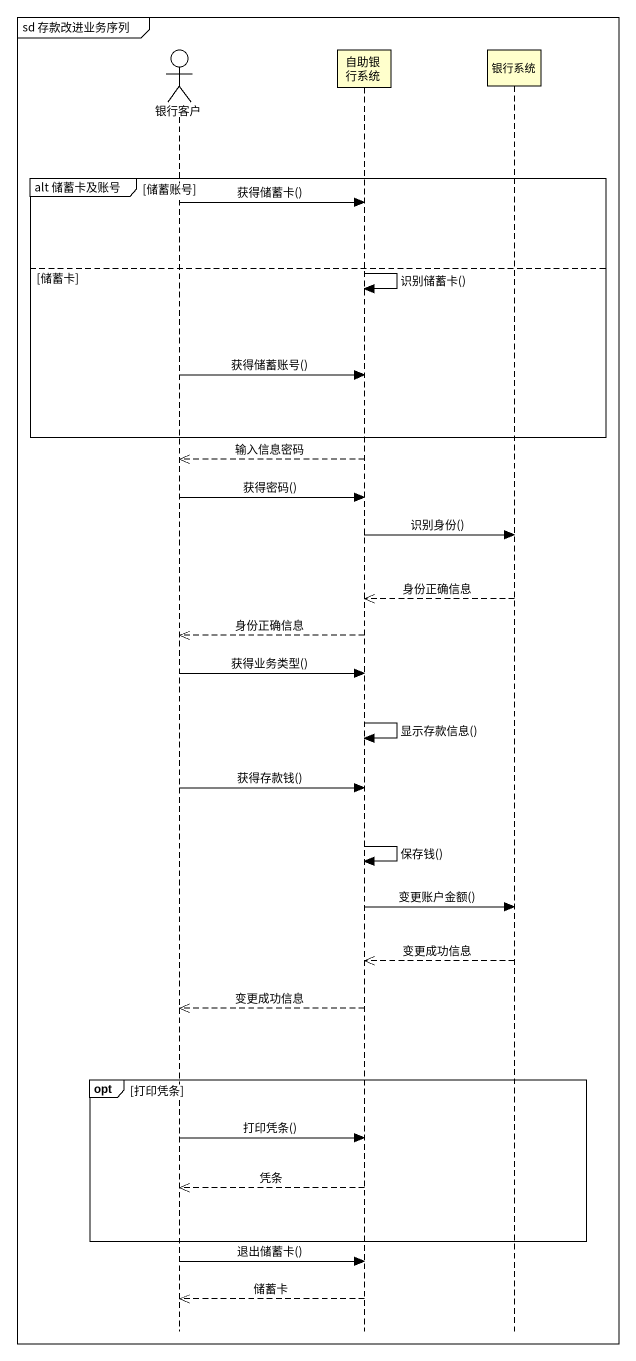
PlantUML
@startuml
mainframe sd 存款改进业务序列
hide footbox
actor 银行客户
participant 自助银行系统
participant 银行系统

group alt 储蓄卡及账号 [储蓄账号]
  银行客户 -> 自助银行系统 : 获得储蓄卡()
else 储蓄卡
  自助银行系统 -> 自助银行系统 : 识别储蓄卡()
  银行客户 -> 自助银行系统 : 获得储蓄账号()
end
自助银行系统 -->> 银行客户 : 输入信息密码
银行客户 -> 自助银行系统 : 获得密码()
自助银行系统 -> 银行系统 : 识别身份()
银行系统 -->> 自助银行系统 : 身份正确信息
自助银行系统 -->> 银行客户 : 身份正确信息
银行客户 -> 自助银行系统 : 获得业务类型()
自助银行系统 -> 自助银行系统 : 显示存款信息()
银行客户 -> 自助银行系统 : 获得存款钱()
自助银行系统 -> 自助银行系统 : 保存钱()
自助银行系统 -> 银行系统 : 变更账户金额()
银行系统 -->> 自助银行系统 : 变更成功信息
自助银行系统 -->> 银行客户 : 变更成功信息
opt 打印凭条
  银行客户 -> 自助银行系统 : 打印凭条()
  自助银行系统 -->> 银行客户 : 凭条
end
银行客户 -> 自助银行系统 : 退出储蓄卡()
自助银行系统 -->> 银行客户 : 储蓄卡
@enduml
